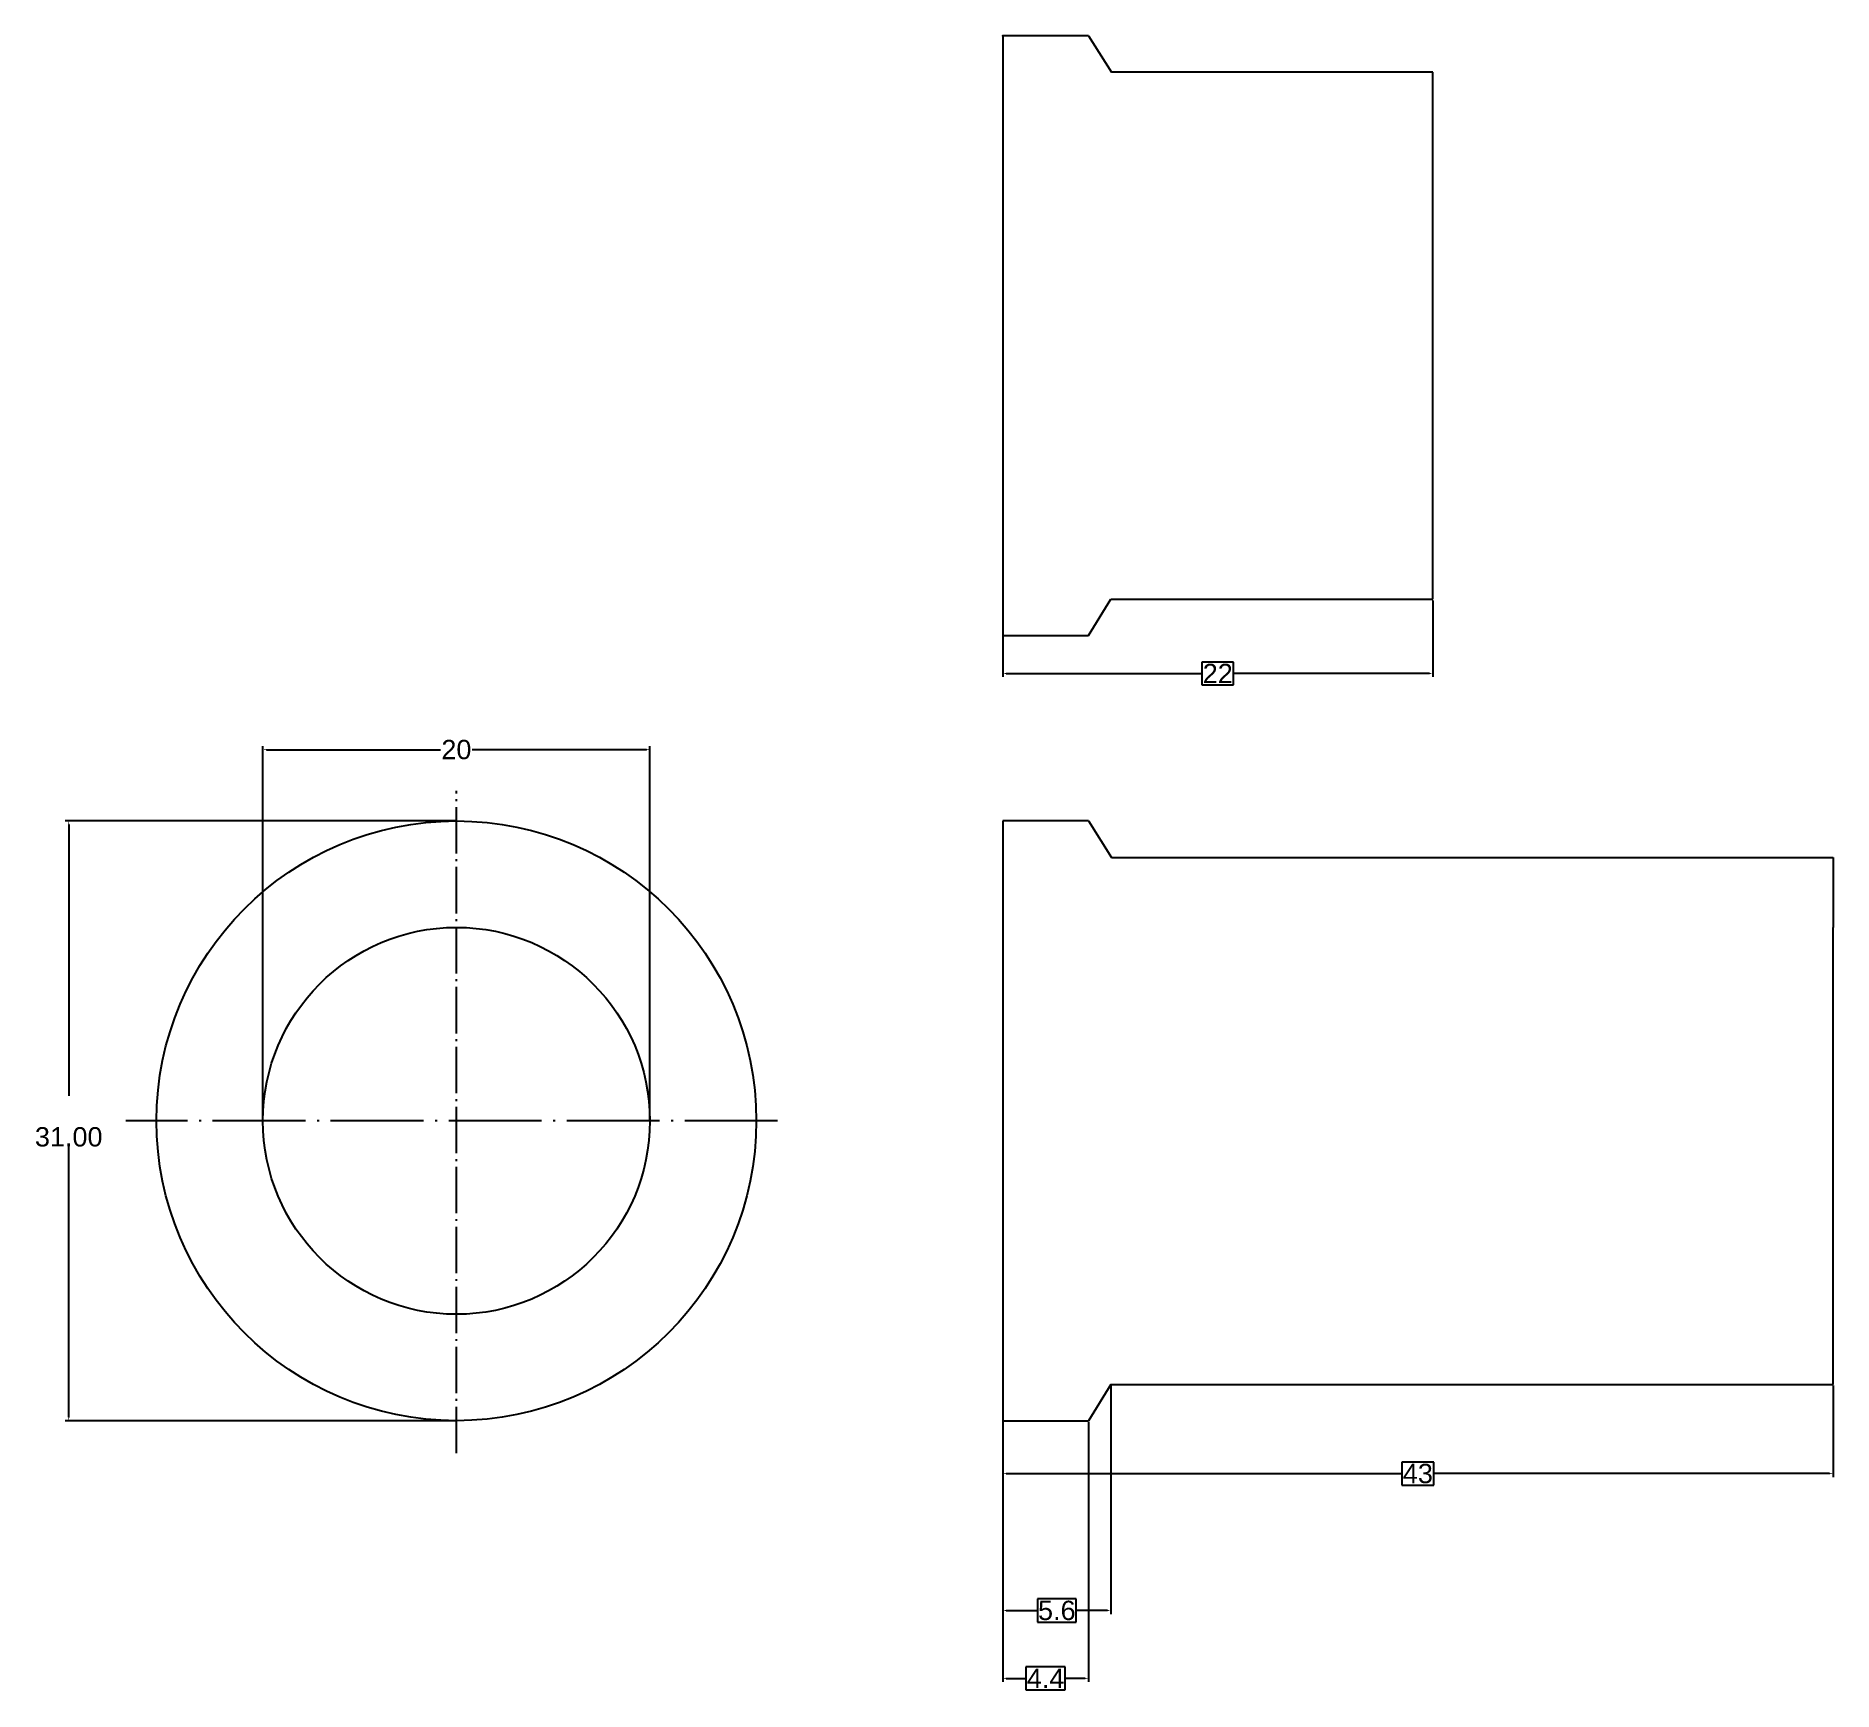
# Model space of a CAD drawing. Header units: inches. Extents: x 71.7 to 164.6, y 2.7 to 88.2.
import ezdxf

# ---------------------------------------------------------------- set-up
doc = ezdxf.new("R2010")
doc.units = ezdxf.units.IN
doc.header["$MEASUREMENT"] = 0
doc.linetypes.add('ACAD_ISO04W100', pattern=[30, 24, -3, 0, -3])
doc.styles.get("Standard").update_dxf_attribs({"font": 'Arial.ttf'})
doc.dimstyles.get("Standard").update_dxf_attribs({"dimtxt": 0.18, "dimasz": 0.18, "dimexe": 0.18, "dimexo": 0.0625, "dimgap": 0.09, "dimtad": 0, "dimtih": 1, "dimtoh": 1, "dimdec": 4, "dimzin": 0, "dimdsep": 46, "dimtxsty": 'Standard', "dimcen": 0.09, "dimadec": 0, "dimazin": 0, "dimtfac": 1, "dimtdec": 4, "dimtofl": 0, "dimtmove": 0, "dimatfit": 3, "dimfxl": 1, "dimtolj": 1, "dimtzin": 0, "dimarcsym": 0})
doc.dimstyles.new('yellow', dxfattribs={"dimtxt": 1, "dimasz": 0.18, "dimexe": 0.18, "dimexo": 0.0625, "dimgap": -0.09, "dimtad": 0, "dimtih": 1, "dimtoh": 1, "dimdec": 4, "dimzin": 0, "dimdsep": 46, "dimtxsty": 'Standard', "dimcen": 0.09, "dimadec": 0, "dimazin": 0, "dimtfac": 1, "dimtdec": 4, "dimtofl": 0, "dimtmove": 0, "dimatfit": 3, "dimfxl": 1, "dimtolj": 1, "dimtzin": 0, "dimarcsym": 0})

# ---------------------------------------------------------------- blocks, each defined once
blk = doc.blocks.new('*D1')
at = {"color": 0, "lineweight": -2, "transparency": 16777216}
for p, q in [((93.365, 47.662), (73.209, 47.662)), ((73.389, 47.482), (73.389, 33.455)), ((73.389, 16.842), (73.389, 30.868)), ((93.365, 16.662), (73.209, 16.662))]:
    blk.add_line(p, q, dxfattribs=at)
at = {"color": 0, "transparency": 16777216}
for points in [[(73.359, 47.482), (73.419, 47.482), (73.389, 47.662)], [(73.359, 16.842), (73.419, 16.842), (73.389, 16.662)]]:
    blk.add_solid(points, dxfattribs=at)
at = {"layer": 'Defpoints', "color": 0, "transparency": 16777216}
for p in [(93.427, 47.662), (73.389, 16.662), (93.427, 16.662)]:
    blk.add_point(p, dxfattribs=at)
at = {"color": 0, "transparency": 16777216, "insert": (73.389, 32.162), "char_height": 0.18, "attachment_point": 5}
blk.add_mtext('\\A1;{\\H5.55556x;\\P31.00}', dxfattribs=at)
blk = doc.blocks.new('*D2')
at = {"color": 0, "lineweight": -2, "transparency": 16777216}
for p, q in [((83.427, 32.224), (83.427, 51.528)), ((83.607, 51.348), (92.608, 51.348)), ((103.247, 51.348), (94.247, 51.348)), ((103.427, 32.224), (103.427, 51.528))]:
    blk.add_line(p, q, dxfattribs=at)
at = {"color": 0, "transparency": 16777216}
for points in [[(83.607, 51.378), (83.607, 51.318), (83.427, 51.348)], [(103.247, 51.378), (103.247, 51.318), (103.427, 51.348)]]:
    blk.add_solid(points, dxfattribs=at)
at = {"layer": 'Defpoints', "color": 0, "transparency": 16777216}
for p in [(103.427, 51.348), (83.427, 32.162), (103.427, 32.162)]:
    blk.add_point(p, dxfattribs=at)
at = {"color": 0, "transparency": 16777216, "insert": (93.427, 51.348), "char_height": 0.18, "width": 4.05193, "attachment_point": 5}
blk.add_mtext('\\A1;{\\H5.55556x;20}', dxfattribs=at)
blk = doc.blocks.new('*D5')
at = {"color": 0, "linetype": 'ACAD_ISO04W100', "lineweight": -2, "transparency": 16777216}
for p, q in [((127.258, 18.479), (127.258, 6.669)), ((121.664, 16.599), (121.664, 6.669)), ((125.465, 7.446), (123.457, 7.446)), ((123.457, 7.446), (123.457, 6.252)), ((125.465, 6.252), (125.465, 7.446)), ((121.844, 6.849), (123.457, 6.849)), ((127.078, 6.849), (125.465, 6.849)), ((123.457, 6.252), (125.465, 6.252))]:
    blk.add_line(p, q, dxfattribs=at)
at = {"color": 0, "linetype": 'ACAD_ISO04W100', "transparency": 16777216}
for points in [[(121.844, 6.879), (121.844, 6.819), (121.664, 6.849)], [(127.078, 6.879), (127.078, 6.819), (127.258, 6.849)]]:
    blk.add_solid(points, dxfattribs=at)
at = {"layer": 'Defpoints', "color": 0, "linetype": 'ACAD_ISO04W100', "transparency": 16777216}
for p in [(127.258, 18.541), (121.664, 16.662), (127.258, 6.849)]:
    blk.add_point(p, dxfattribs=at)
at = {"color": 0, "linetype": 'ACAD_ISO04W100', "transparency": 16777216, "insert": (124.461, 6.849), "char_height": 1, "attachment_point": 5}
blk.add_mtext('\\A1;5.6', dxfattribs=at)
blk = doc.blocks.new('*D6')
at = {"color": 0, "linetype": 'ACAD_ISO04W100', "lineweight": -2, "transparency": 16777216}
for p, q in [((121.664, 16.599), (121.664, 3.163)), ((126.101, 16.599), (126.101, 3.163)), ((124.9, 3.933), (122.865, 3.933)), ((122.865, 3.933), (122.865, 2.753)), ((124.9, 2.753), (124.9, 3.933)), ((121.844, 3.343), (122.865, 3.343)), ((125.921, 3.343), (124.9, 3.343)), ((122.865, 2.753), (124.9, 2.753))]:
    blk.add_line(p, q, dxfattribs=at)
at = {"color": 0, "linetype": 'ACAD_ISO04W100', "transparency": 16777216}
for points in [[(121.844, 3.373), (121.844, 3.313), (121.664, 3.343)], [(125.921, 3.373), (125.921, 3.313), (126.101, 3.343)]]:
    blk.add_solid(points, dxfattribs=at)
at = {"layer": 'Defpoints', "color": 0, "linetype": 'ACAD_ISO04W100', "transparency": 16777216}
for p in [(121.664, 16.662), (126.101, 16.662), (126.101, 3.343)]:
    blk.add_point(p, dxfattribs=at)
at = {"color": 0, "linetype": 'ACAD_ISO04W100', "transparency": 16777216, "insert": (123.882, 3.343), "char_height": 1, "attachment_point": 5}
blk.add_mtext('\\A1;4.4', dxfattribs=at)
blk = doc.blocks.new('*D7')
at = {"color": 0, "lineweight": -2, "transparency": 16777216}
for p, q in [((121.664, 18.479), (121.664, 13.745)), ((164.585, 18.479), (164.585, 13.745)), ((143.958, 14.522), (142.291, 14.522)), ((142.291, 14.522), (142.291, 13.328)), ((143.958, 13.328), (143.958, 14.522)), ((121.844, 13.925), (142.291, 13.925)), ((142.291, 13.328), (143.958, 13.328)), ((164.405, 13.925), (143.958, 13.925))]:
    blk.add_line(p, q, dxfattribs=at)
at = {"color": 0, "transparency": 16777216}
for points in [[(121.844, 13.955), (121.844, 13.895), (121.664, 13.925)], [(164.405, 13.955), (164.405, 13.895), (164.585, 13.925)]]:
    blk.add_solid(points, dxfattribs=at)
at = {"layer": 'Defpoints', "color": 0, "transparency": 16777216}
for p in [(121.664, 18.541), (164.585, 18.541), (121.664, 13.925)]:
    blk.add_point(p, dxfattribs=at)
at = {"color": 0, "transparency": 16777216, "insert": (143.124, 13.925), "char_height": 1, "attachment_point": 5}
blk.add_mtext('\\A1;43', dxfattribs=at)
blk = doc.blocks.new('*D8')
at = {"color": 0, "lineweight": -2, "transparency": 16777216}
for p, q in [((121.664, 59.059), (121.664, 55.106)), ((143.897, 59.059), (143.897, 55.106)), ((133.6, 55.876), (131.961, 55.876)), ((131.961, 55.876), (131.961, 54.696)), ((133.6, 54.696), (133.6, 55.876)), ((121.844, 55.286), (131.961, 55.286)), ((143.717, 55.286), (133.6, 55.286)), ((131.961, 54.696), (133.6, 54.696))]:
    blk.add_line(p, q, dxfattribs=at)
at = {"color": 0, "transparency": 16777216}
for points in [[(121.844, 55.316), (121.844, 55.256), (121.664, 55.286)], [(143.717, 55.316), (143.717, 55.256), (143.897, 55.286)]]:
    blk.add_solid(points, dxfattribs=at)
at = {"layer": 'Defpoints', "color": 0, "transparency": 16777216}
for p in [(121.664, 59.121), (143.897, 59.121), (121.664, 55.286)]:
    blk.add_point(p, dxfattribs=at)
at = {"color": 0, "transparency": 16777216, "insert": (132.78, 55.286), "char_height": 1, "attachment_point": 5}
blk.add_mtext('\\A1;22', dxfattribs=at)

msp = doc.modelspace()

# ---------------------------------------------------------------- linework, layer by layer
for p, q in [((121.66419, 88.24153), (121.66419, 57.24153)), ((126.10071, 88.24153), (121.66419, 88.24153)), ((126.10071, 88.24153), (127.28728, 86.36169)), ((143.89657, 86.36169), (127.28728, 86.36169)), ((143.89657, 59.12136), (143.89657, 86.36169)), ((126.10071, 57.24153), (127.25828, 59.12136)), ((127.25828, 59.12136), (143.89657, 59.12136)), ((121.66419, 57.24153), (126.10071, 57.24153)), ((121.66419, 47.66155), (121.66419, 16.66155)), ((126.10071, 47.66155), (121.66419, 47.66155)), ((126.10071, 47.66155), (127.28728, 45.78172)), ((127.28728, 45.78172), (164.58474, 45.78172)), ((164.58474, 45.78172), (164.58474, 42.16155)), ((164.58474, 32.16155), (164.58474, 42.16155)), ((164.58474, 22.16155), (164.58474, 32.16155)), ((164.58474, 18.54139), (164.58474, 22.16155)), ((127.25828, 18.54139), (126.10071, 16.66155)), ((127.25828, 18.54139), (164.58474, 18.54139)), ((121.66419, 16.66155), (126.10071, 16.66155))]:
    msp.add_line(p, q)
at = {"linetype": 'ACAD_ISO04W100', "ltscale": 0.1}
msp.add_line((93.42747, 14.98446), (93.42747, 49.22324), dxfattribs=at)
at = {"linetype": 'ACAD_ISO04W100', "ltscale": 0.2}
msp.add_line((110.02808, 32.16155), (76.34252, 32.16155), dxfattribs=at)
for radius in [15.5, 10]:
    msp.add_circle((93.42747, 32.16155), radius)
msp.add_point((121.66419, 88.24153))

# ---------------------------------------------------------------- dimensions: what is measured, and where the dimension line sits
for base, p1, p2, text, dimstyle, picture, middle in [((121.66419, 55.28586), (143.89657, 59.12136), (121.66419, 59.12136), '22', 'yellow', '*D8', (132.78038, 55.28586)), ((103.42747, 51.34766), (83.42747, 32.16155), (103.42747, 32.16155), '{\\H5.55556x;20}', 'Standard', '*D2', (93.42747, 51.34766)), ((121.66419, 13.92494), (164.58474, 18.54139), (121.66419, 18.54139), '43', 'yellow', '*D7', (143.12446, 13.92494))]:
    dim = msp.add_linear_dim(base=base, p1=p1, p2=p2, text=text, dimstyle=dimstyle)
    dim.commit()
    dim.dimension.update_dxf_attribs({"geometry": picture, "text_midpoint": middle})
dim = msp.add_linear_dim(base=(73.38891, 16.66155), p1=(93.42747, 47.66155), p2=(93.42747, 16.66155), angle=90, text='{\\H5.55556x;\\P31.00}', dimstyle='Standard')
dim.commit()
dim.dimension.update_dxf_attribs({"geometry": '*D1', "text_midpoint": (73.38891, 32.16155)})
at = {"color": 1, "linetype": 'ACAD_ISO04W100'}
dim = msp.add_linear_dim(base=(127.25828, 6.84882), p1=(121.66419, 16.66155), p2=(127.25828, 18.54139), text='5.6', dimstyle='yellow', dxfattribs=at)
dim.commit()
dim.dimension.update_dxf_attribs({"geometry": '*D5', "text_midpoint": (124.46123, 6.84882)})
at = {"linetype": 'ACAD_ISO04W100'}
dim = msp.add_linear_dim(base=(126.10071, 3.34264), p1=(121.66419, 16.66155), p2=(126.10071, 16.66155), text='4.4', dimstyle='yellow', dxfattribs=at)
dim.commit()
dim.dimension.update_dxf_attribs({"geometry": '*D6', "text_midpoint": (123.88245, 3.34264)})

doc.saveas('drawing.dxf')
